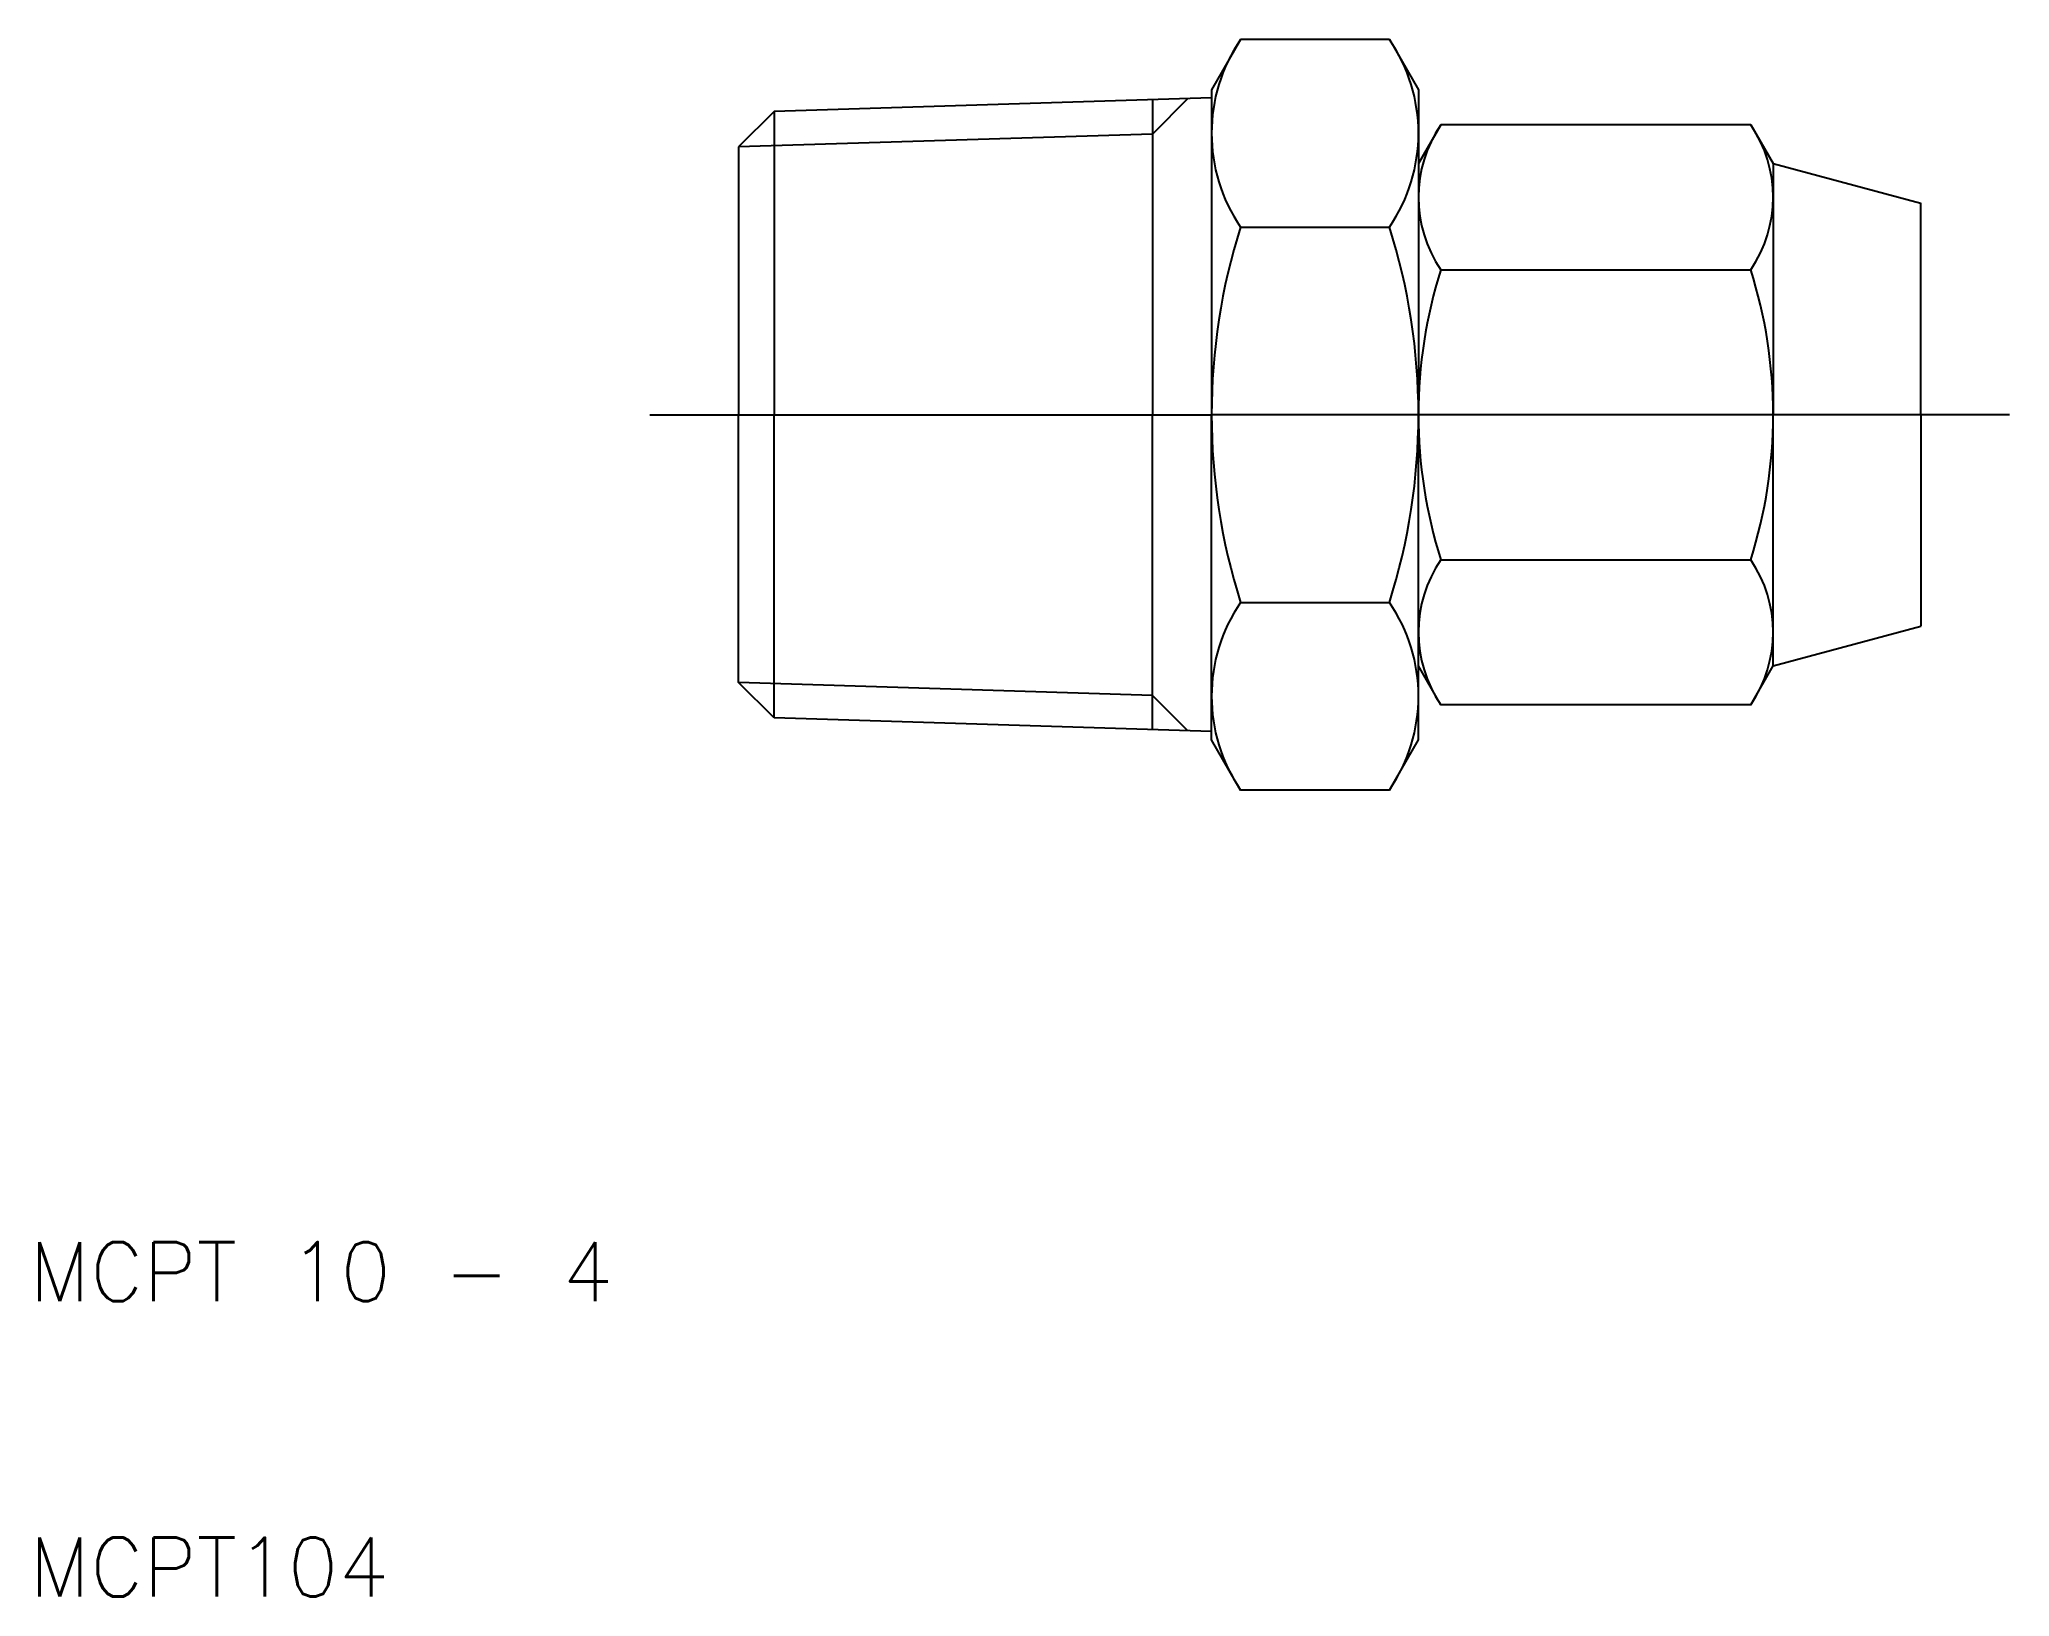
# Model space of a CAD drawing. Extents: x 10.3 to 77, y 10 to 62.7.
import ezdxf

# ---------------------------------------------------------------- set-up
doc = ezdxf.new("R2010")
doc.units = 0
doc.linetypes.add('CENTER', pattern=[50.8, 31.75, -6.35, 6.35, -6.35])
doc.layers.get('0').update_dxf_attribs({"linetype": 'CONTINUOUS'})
doc.layers.add('CENTER', color=1, linetype='CENTER')
doc.styles.get("Standard").update_dxf_attribs({"font": 'txt.shx'})

msp = doc.modelspace()

# ---------------------------------------------------------------- linework, layer by layer
for p, q in [((50.982, 62.702), (50, 61)), ((56.018, 62.702), (50.982, 62.702)), ((56.018, 62.702), (57, 61)), ((50, 60.722), (35.199, 60.26)), ((48, 60.66), (48, 50)), ((50, 61), (50, 50)), ((57, 61), (57, 50)), ((35.199, 60.26), (34, 59.06)), ((35.199, 60.26), (35.199, 50)), ((57.759, 59.815), (57, 58.5)), ((68.241, 59.815), (57.759, 59.815)), ((68.241, 59.815), (69, 58.5)), ((34, 59.06), (34, 50)), ((69, 58.5), (69, 50)), ((69, 58.5), (74, 57.16)), ((74, 50), (74, 57.16)), ((50.982, 56.351), (56.018, 56.351)), ((57.759, 54.907), (68.241, 54.907)), ((34, 40.94), (34, 50)), ((35.199, 39.74), (35.199, 50)), ((48, 39.34), (48, 50)), ((50, 39), (50, 50)), ((57, 39), (57, 50)), ((69, 41.5), (69, 50)), ((74, 50), (74, 42.84)), ((57.759, 45.093), (68.241, 45.093)), ((50.982, 43.649), (56.018, 43.649)), ((69, 41.5), (74, 42.84)), ((57.759, 40.185), (57, 41.5)), ((68.241, 40.185), (69, 41.5)), ((35.199, 39.74), (34, 40.94)), ((68.241, 40.185), (57.759, 40.185)), ((50, 39.278), (35.199, 39.74)), ((50.982, 37.298), (50, 39)), ((56.018, 37.298), (57, 39)), ((56.018, 37.298), (50.982, 37.298))]:
    msp.add_line(p, q)
at = {"color": 3}
for p, q in [((49.199, 60.697), (48, 59.498)), ((48, 59.498), (34, 59.06)), ((48, 40.502), (34, 40.94)), ((49.199, 39.303), (48, 40.502))]:
    msp.add_line(p, q, dxfattribs=at)
for centre, radius, start, end in [((55.623, 59.526), 5.623, 145.61575, 214.38425), ((51.377, 59.526), 5.623, 325.61575, 34.38425), ((61.345, 57.361), 4.345, 145.61575, 214.38425), ((64.655, 57.361), 4.345, 325.61575, 34.38425), ((71.018, 50), 21.018, 162.41205, 180), ((35.982, 50), 21.018, 0, 17.58795), ((73.241, 50), 16.241, 162.41205, 180), ((52.759, 50), 16.241, 0, 17.58795), ((71.018, 50), 21.018, 180, 197.58795), ((35.982, 50), 21.018, 342.41205, 0), ((73.241, 50), 16.241, 180, 197.58795), ((52.759, 50), 16.241, 342.41205, 0), ((61.345, 42.639), 4.345, 145.61575, 214.38425), ((64.655, 42.639), 4.345, 325.61575, 34.38425), ((55.623, 40.474), 5.623, 145.61575, 214.38425), ((51.377, 40.474), 5.623, 325.61575, 34.38425)]:
    msp.add_arc(centre, radius, start, end)
at = {"layer": 'CENTER'}
for p, q in [((31, 50), (50, 50)), ((57, 50), (50, 50)), ((77, 50), (57, 50))]:
    msp.add_line(p, q, dxfattribs=at)

# ---------------------------------------------------------------- texts
for s, p in [('MCPT 10 - 4', (10, 20)), ('MCPT104', (10, 10))]:
    msp.add_text(s, height=2).set_placement(p)

doc.saveas('drawing.dxf')
